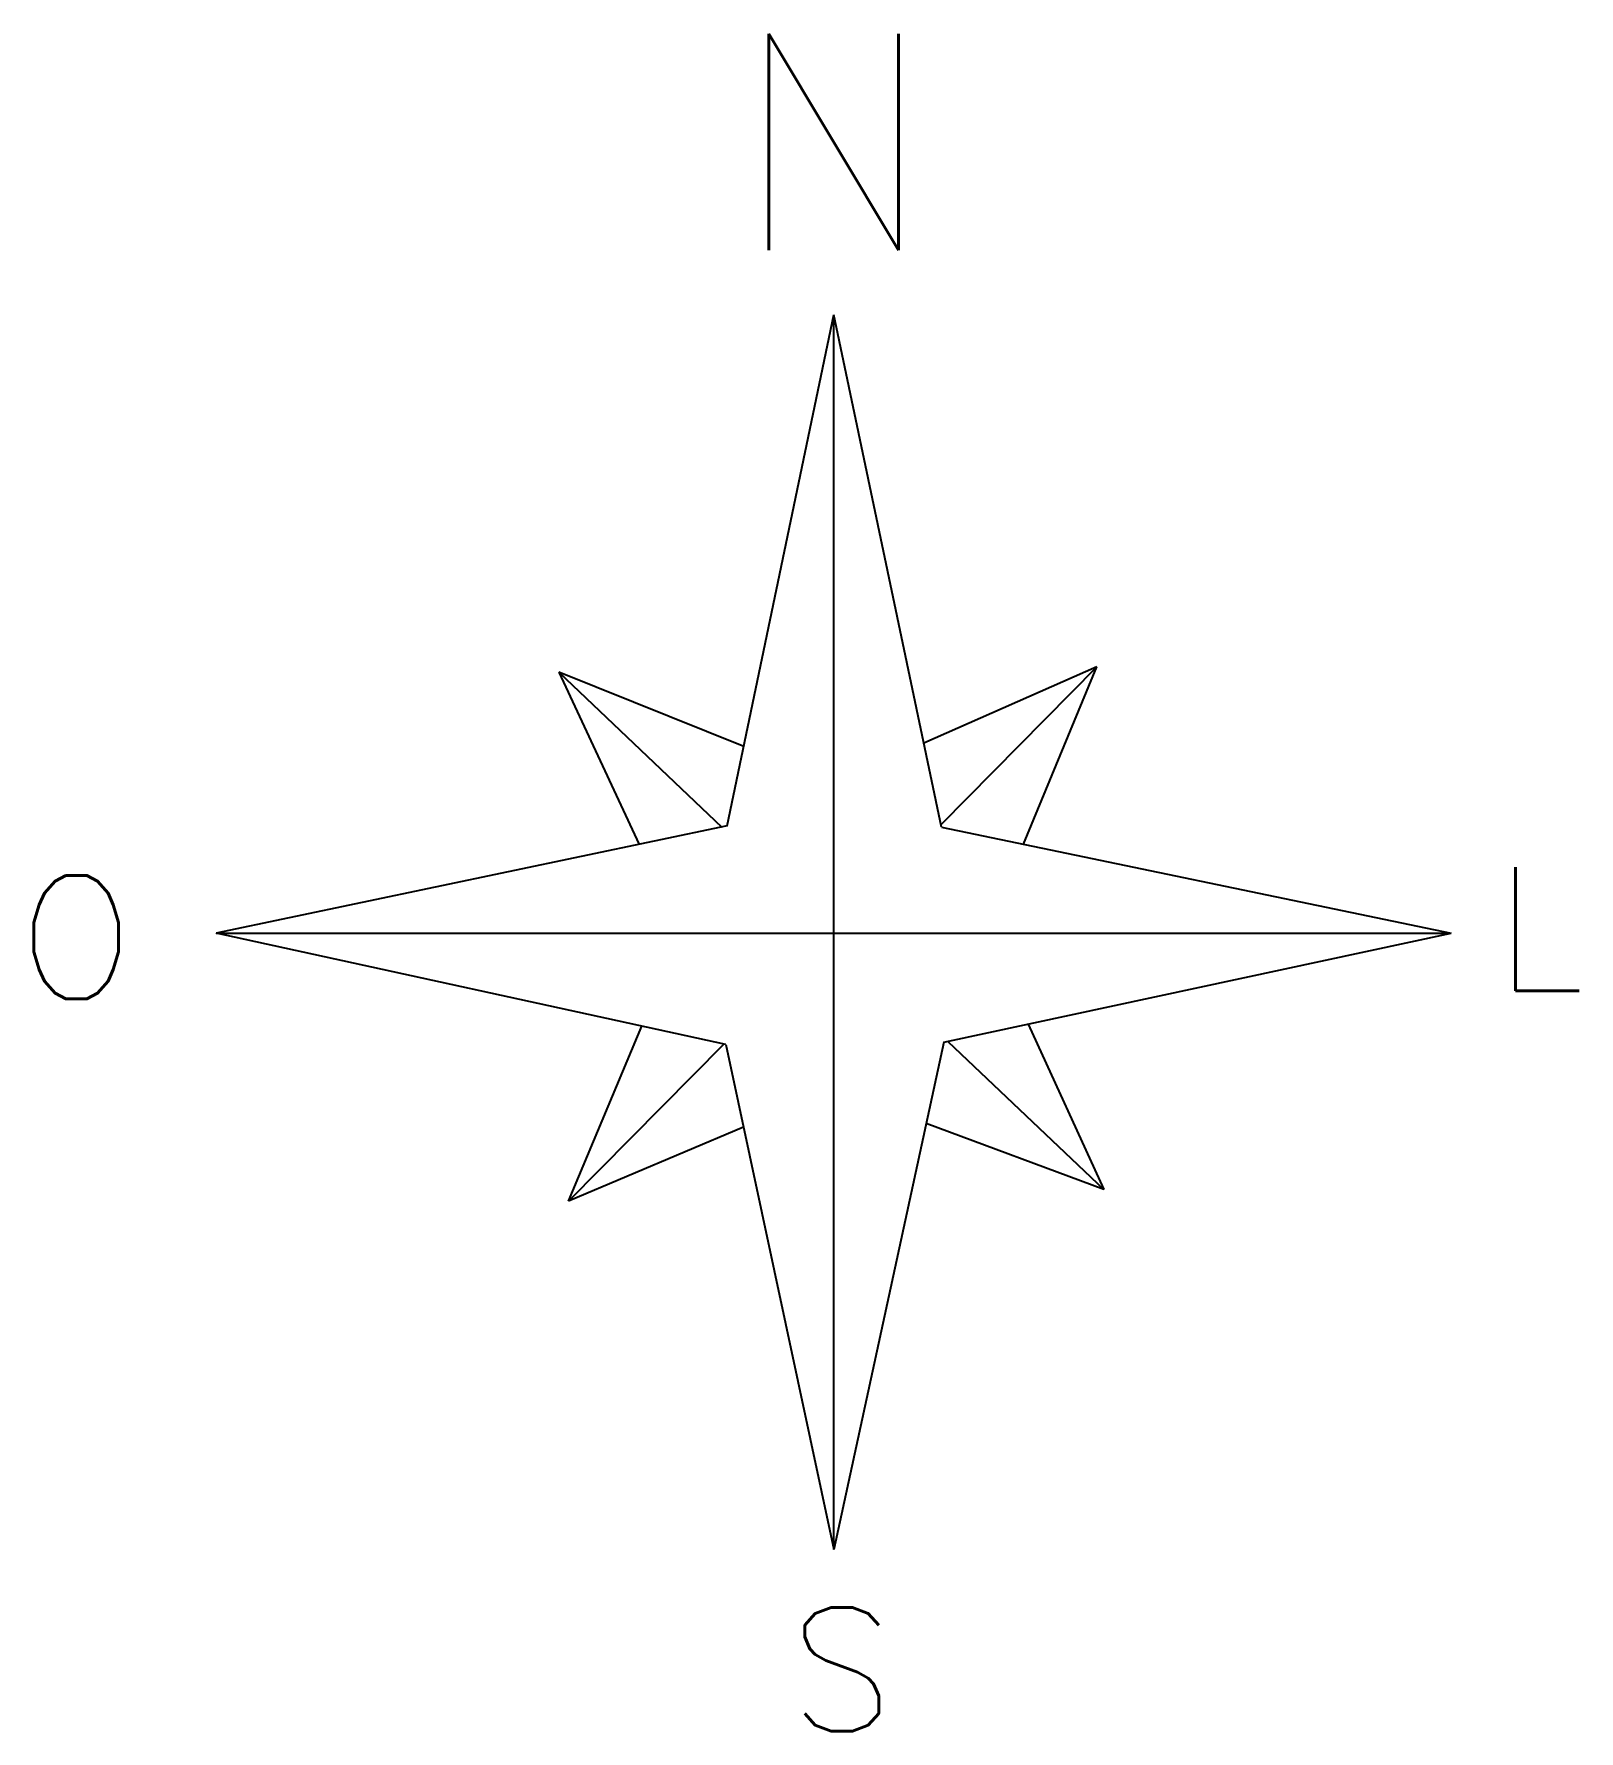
# Model space of a CAD drawing. Header units: millimetres. Extents: x 1160.11 to 1162.61, y -1293.25 to -1290.5.
import ezdxf
from ezdxf.enums import TextEntityAlignment as Align

# ---------------------------------------------------------------- set-up
doc = ezdxf.new("R2010")
doc.units = ezdxf.units.MM
doc.header["$LTSCALE"] = 10
doc.layers.add('Símbolos_Gráficos', color=1, linetype='Continuous')
doc.styles.add('r140', font='romans.shx')
doc.styles.add('r80', font='romans.shx')

msp = doc.modelspace()

# ---------------------------------------------------------------- linework, layer by layer
at = {"layer": 'Símbolos_Gráficos', "color": 3}
for p, q in [((1161.2357, -1291.7811), (1161.408, -1290.9533)), ((1161.5827, -1291.7832), (1161.408, -1290.9533)), ((1161.408, -1292.9533), (1161.408, -1290.9533)), ((1161.2357, -1291.7811), (1160.4081, -1291.9548)), ((1161.5827, -1291.7832), (1162.4081, -1291.9548)), ((1160.4081, -1291.9548), (1162.4081, -1291.9548)), ((1161.2335, -1292.1352), (1160.4081, -1291.9548)), ((1161.5865, -1292.1314), (1162.4081, -1291.9548)), ((1161.2335, -1292.1352), (1161.408, -1292.9533)), ((1161.5865, -1292.1314), (1161.408, -1292.9533))]:
    msp.add_line(p, q, dxfattribs=at)
at = {"layer": 'Símbolos_Gráficos', "color": 2}
for p, q in [((1161.2624, -1291.6527), (1160.9628, -1291.5323)), ((1160.9628, -1291.5323), (1161.0931, -1291.811)), ((1161.834, -1291.5235), (1161.554, -1291.6469)), ((1161.7155, -1291.8108), (1161.834, -1291.5235)), ((1160.9787, -1292.3892), (1161.0973, -1292.1054)), ((1161.7232, -1292.102), (1161.8455, -1292.37)), ((1161.8455, -1292.37), (1161.5579, -1292.2629)), ((1161.2621, -1292.269), (1160.9787, -1292.3892))]:
    msp.add_line(p, q, dxfattribs=at)
at = {"layer": 'Símbolos_Gráficos'}
for p, q in [((1160.9628, -1291.5323), (1161.2269, -1291.7829)), ((1161.834, -1291.5235), (1161.5818, -1291.7788)), ((1161.2304, -1292.1345), (1160.9787, -1292.3892)), ((1161.5927, -1292.1301), (1161.8455, -1292.37))]:
    msp.add_line(p, q, dxfattribs=at)

# ---------------------------------------------------------------- texts
at = {"layer": 'Símbolos_Gráficos', "color": 5, "style": 'r140'}
msp.add_text('N', height=0.35, dxfattribs=at).set_placement((1161.408, -1290.9533), align=Align.BOTTOM_CENTER)
at = {"layer": 'Símbolos_Gráficos', "color": 2, "style": 'r80'}
msp.add_text('L', height=0.2, dxfattribs=at).set_placement((1162.4778, -1291.9482), align=Align.MIDDLE_LEFT)
msp.add_text('O', height=0.2, dxfattribs=at).set_placement((1160.2759, -1291.9613), align=Align.MIDDLE_RIGHT)
msp.add_text('S', height=0.2, dxfattribs=at).set_placement((1161.4211, -1293.0472), align=Align.TOP_CENTER)

doc.saveas('drawing.dxf')
